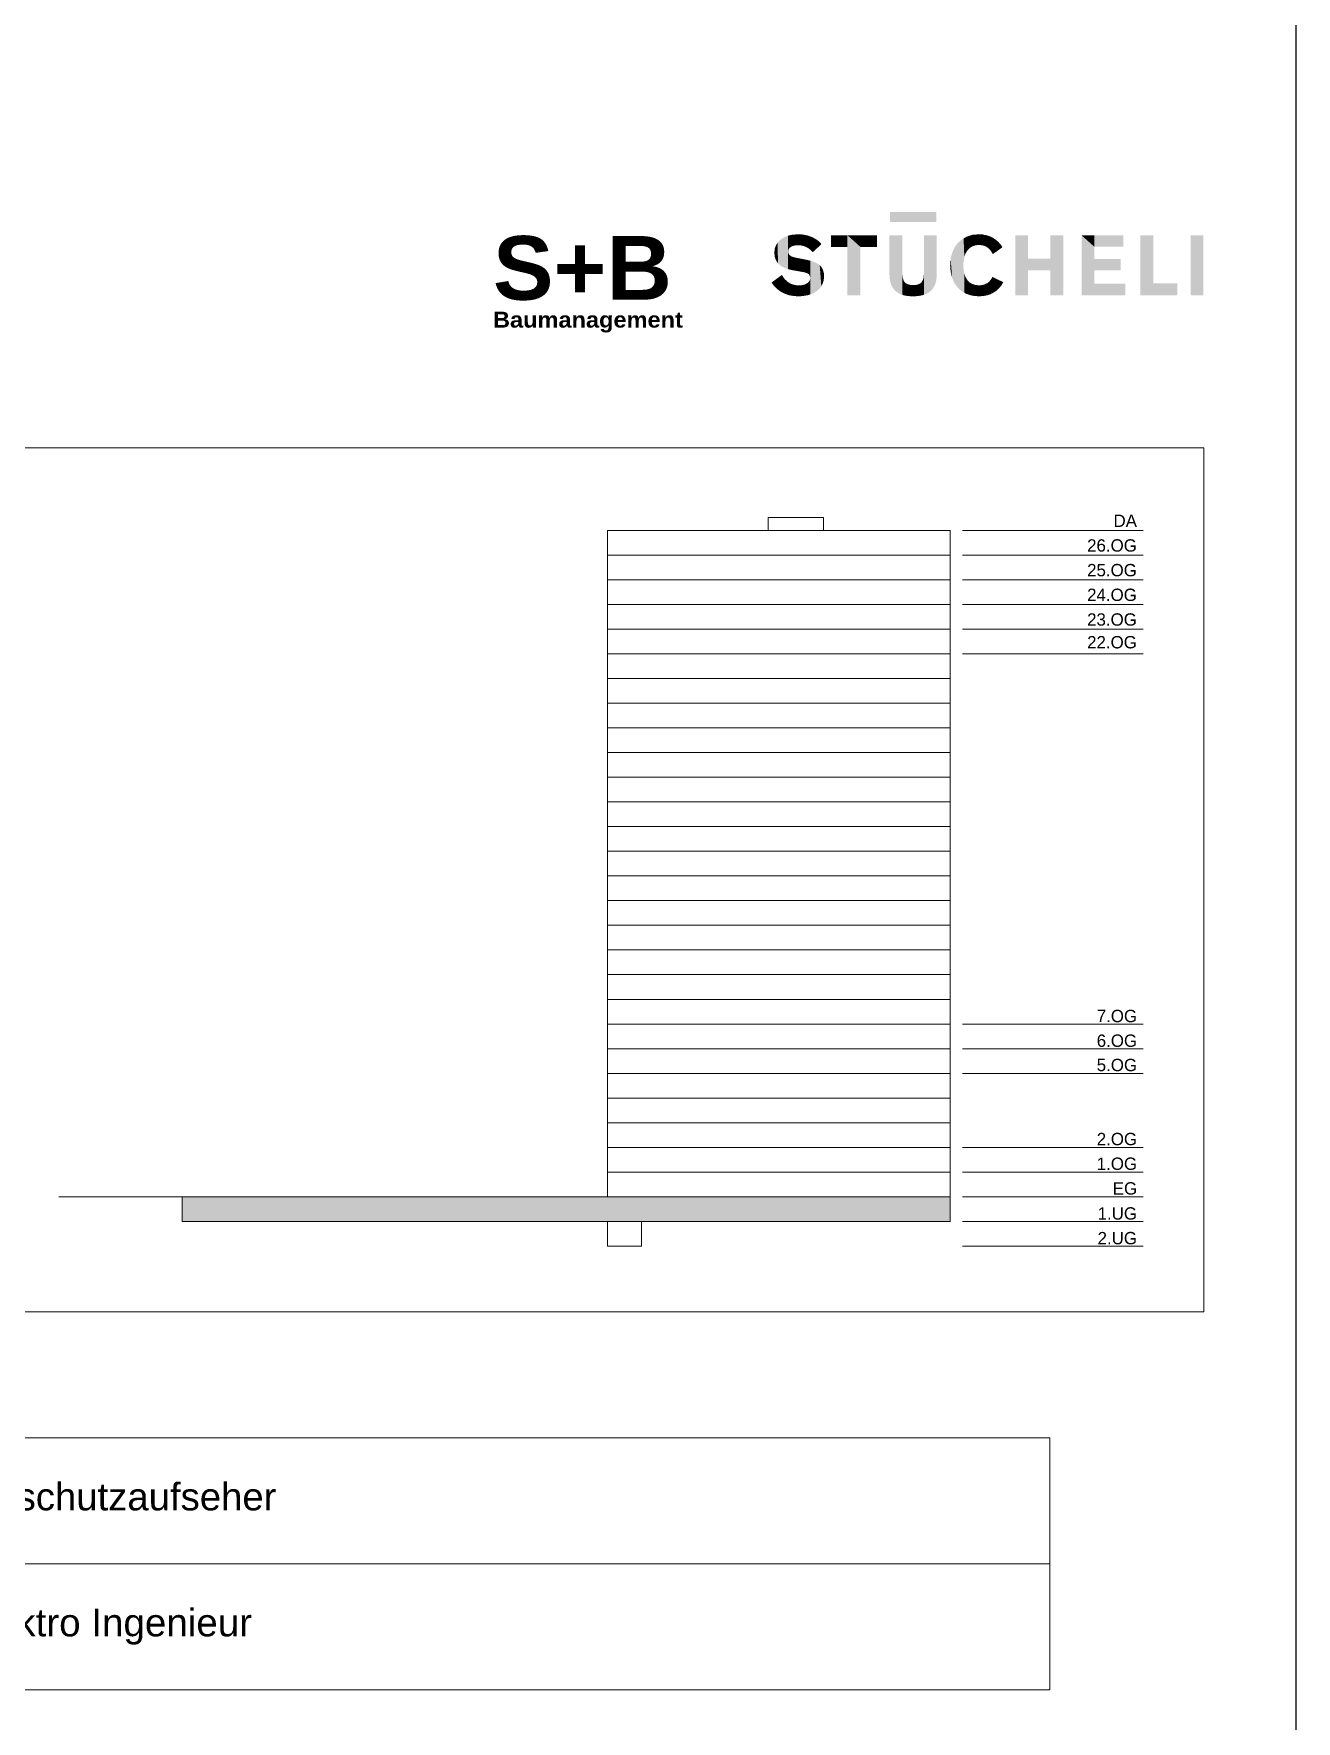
# Model space of a CAD drawing. Extents: x -1067 to 23308, y -6822 to 57810.
# Drawn here: x 505.3 to 607.6, y -21.3 to 115.4 of the extents above; entities that cross this region are included whole.
import ezdxf

# ---------------------------------------------------------------- set-up
doc = ezdxf.new("R2010")
doc.units = 0
doc.layers.get('0').update_dxf_attribs({"lineweight": 13})
for name, color, linetype, lineweight in [('EL01_WAN_I0_Legende', 7, 'Continuous', 13), ('G-____-TTLB-OTLN', 7, 'Continuous', 13), ('G-XREF-____-OTLN', 7, 'Continuous', 13)]:
    doc.layers.add(name, color=color, linetype=linetype, lineweight=lineweight)
doc.layers.add('EL01_WAN_Pro E_Kopf', color=7, linetype='Continuous', lineweight=13, true_color=0xffffff)
doc.styles.add('Arial_11', font='arial.ttf', dxfattribs={"width": 0.98, "height": 0.002})
doc.styles.get("Standard").update_dxf_attribs({"font": 'arial.ttf'})

# ---------------------------------------------------------------- blocks, each defined once
blk = doc.blocks.new('Blockreferenz-A0UJ2DPKXE')
at = {"layer": 'G-XREF-____-OTLN', "color": 0, "linetype": 'ByBlock', "lineweight": -2, "ltscale": 0.13}
for points in [[(574.65, 100.16), (574.65, 100.99), (578.4, 100.16)], [(578.4, 100.16), (574.65, 100.99), (578.4, 100.99)], [(565.54, 96.87), (565.41, 98.29), (565.54, 98.48)], [(565.58, 96.82), (565.54, 98.48), (565.58, 98.54)], [(565.54, 96.87), (565.54, 98.48), (565.58, 96.82)], [(565.73, 96.68), (565.58, 98.54), (565.73, 98.68)], [(565.58, 96.82), (565.58, 98.54), (565.73, 96.68)], [(565.81, 96.63), (565.73, 98.68), (565.81, 98.76)], [(565.73, 96.68), (565.73, 98.68), (565.81, 96.63)], [(565.96, 96.53), (565.81, 98.76), (565.96, 98.85)], [(565.81, 96.63), (565.81, 98.76), (565.96, 96.53)], [(566.08, 96.47), (565.96, 98.85), (566.08, 98.93)], [(565.96, 96.53), (565.96, 98.85), (566.08, 96.47)], [(566.22, 96.41), (566.08, 98.93), (566.22, 98.99)], [(566.08, 96.47), (566.08, 98.93), (566.22, 96.41)], [(566.4, 96.35), (566.22, 98.99), (566.4, 99.06)], [(566.22, 96.41), (566.22, 98.99), (566.4, 96.35)], [(566.41, 97.88), (566.4, 99.06), (566.41, 99.07)], [(566.4, 97.79), (566.4, 99.06), (566.41, 97.88)], [(566.41, 97.88), (566.41, 99.07), (566.42, 97.9)], [(566.42, 97.9), (566.41, 99.07), (566.42, 99.07)], [(566.46, 98), (566.42, 99.07), (566.46, 99.08)], [(566.42, 97.9), (566.42, 99.07), (566.46, 98)], [(566.53, 98.08), (566.46, 99.08), (566.53, 99.09)], [(566.46, 98), (566.46, 99.08), (566.53, 98.08)], [(566.62, 98.15), (566.53, 99.09), (566.62, 99.11)], [(566.53, 98.08), (566.53, 99.09), (566.62, 98.15)], [(566.73, 98.21), (566.62, 99.11), (566.73, 99.14)], [(566.62, 98.15), (566.62, 99.11), (566.73, 98.21)], [(566.79, 98.23), (566.73, 99.14), (566.79, 99.15)], [(566.73, 98.21), (566.73, 99.14), (566.79, 98.23)], [(566.79, 98.23), (566.79, 99.15), (566.87, 98.25)], [(566.87, 98.25), (566.79, 99.15), (566.87, 99.15)], [(567.02, 98.28), (566.87, 99.15), (567.02, 99.16)], [(566.87, 98.25), (566.87, 99.15), (567.02, 98.28)], [(567.18, 98.29), (567.02, 99.16), (567.18, 99.17)], [(567.02, 98.28), (567.02, 99.16), (567.18, 98.29)], [(567.2, 98.29), (567.18, 99.17), (567.2, 99.18)], [(567.18, 98.29), (567.18, 99.17), (567.2, 98.29)], [(567.2, 98.29), (567.2, 99.18), (567.37, 98.28)], [(567.37, 98.28), (567.2, 99.18), (567.37, 99.17)], [(567.37, 98.28), (567.37, 99.17), (567.5, 98.26)], [(567.5, 98.26), (567.37, 99.17), (567.5, 99.16)], [(567.5, 98.26), (567.5, 99.16), (567.54, 98.25)], [(567.54, 98.25), (567.5, 99.16), (567.54, 99.16)], [(567.54, 98.25), (567.54, 99.16), (567.7, 98.21)], [(567.7, 98.21), (567.54, 99.16), (567.7, 99.13)], [(567.7, 98.21), (567.7, 99.13), (567.79, 98.17)], [(567.79, 98.17), (567.7, 99.13), (567.79, 99.12)], [(567.79, 98.17), (567.79, 99.12), (567.85, 98.15)], [(567.85, 98.15), (567.79, 99.12), (567.85, 99.1)], [(567.85, 98.15), (567.85, 99.1), (568, 98.07)], [(568, 98.07), (567.85, 99.1), (568, 99.07)], [(568, 98.07), (568, 99.07), (568.06, 98.03)], [(568.06, 98.03), (568, 99.07), (568.06, 99.05)], [(568.06, 98.03), (568.06, 99.05), (568.13, 97.97)], [(568.13, 97.97), (568.06, 99.05), (568.13, 99.02)], [(568.13, 97.97), (568.13, 99.02), (568.27, 97.85)], [(568.27, 97.85), (568.13, 99.02), (568.27, 98.97)], [(568.27, 97.85), (568.27, 98.97), (568.31, 97.81)], [(568.31, 97.81), (568.27, 98.97), (568.31, 98.96)], [(568.31, 97.81), (568.31, 98.96), (568.39, 97.72)], [(568.39, 97.72), (568.31, 98.96), (568.39, 98.92)], [(568.39, 97.72), (568.39, 98.92), (568.54, 97.85)], [(568.54, 97.85), (568.39, 98.92), (568.54, 98.84)], [(568.54, 97.85), (568.54, 98.84), (568.75, 98.05)], [(568.75, 98.05), (568.54, 98.84), (568.75, 98.71)], [(568.75, 98.05), (568.75, 98.71), (568.94, 98.23)], [(568.94, 98.23), (568.75, 98.71), (568.94, 98.56)], [(568.94, 98.23), (568.94, 98.56), (569.11, 98.38)], [(569.86, 98.15), (569.86, 99.09), (571.21, 98.15)], [(571.21, 98.15), (569.86, 99.09), (571.21, 99.09)], [(571.21, 98.15), (571.21, 99.09), (572.26, 94.23)], [(572.26, 98.15), (571.21, 99.09), (572.26, 99.09)], [(572.26, 94.23), (571.21, 99.09), (572.26, 98.15)], [(572.26, 98.15), (572.26, 99.09), (573.61, 98.15)], [(573.61, 98.15), (572.26, 99.09), (573.61, 99.09)], [(580.14, 94.85), (579.89, 98.11), (580.14, 98.46)], [(580.16, 94.83), (580.14, 98.46), (580.16, 98.48)], [(580.14, 94.85), (580.14, 98.46), (580.16, 94.83)], [(580.48, 94.55), (580.16, 98.48), (580.48, 98.76)], [(580.16, 94.83), (580.16, 98.48), (580.48, 94.55)], [(580.49, 94.54), (580.48, 98.76), (580.49, 98.77)], [(580.48, 94.55), (580.48, 98.76), (580.49, 94.54)], [(580.6, 94.49), (580.49, 98.77), (580.6, 98.83)], [(580.49, 94.54), (580.49, 98.77), (580.6, 94.49)], [(580.62, 97.02), (580.6, 98.83), (580.62, 98.84)], [(580.6, 96.66), (580.6, 98.83), (580.62, 97.02)], [(580.68, 97.35), (580.62, 98.84), (580.68, 98.88)], [(580.62, 97.02), (580.62, 98.84), (580.68, 97.35)], [(580.78, 97.63), (580.68, 98.88), (580.78, 98.93)], [(580.68, 97.35), (580.68, 98.88), (580.78, 97.63)], [(580.89, 97.8), (580.78, 98.93), (580.89, 98.99)], [(580.78, 97.63), (580.78, 98.93), (580.89, 97.8)], [(580.93, 97.86), (580.89, 98.99), (580.93, 99)], [(580.89, 97.8), (580.89, 98.99), (580.93, 97.86)], [(581.11, 98.05), (580.93, 99), (581.11, 99.06)], [(580.93, 97.86), (580.93, 99), (581.11, 98.05)], [(581.32, 98.19), (581.11, 99.06), (581.32, 99.12)], [(581.11, 98.05), (581.11, 99.06), (581.32, 98.19)], [(581.34, 98.2), (581.32, 99.12), (581.34, 99.13)], [(581.32, 98.19), (581.32, 99.12), (581.34, 98.2)], [(581.58, 98.28), (581.34, 99.13), (581.58, 99.15)], [(581.34, 98.2), (581.34, 99.13), (581.58, 98.28)], [(581.84, 98.31), (581.58, 99.15), (581.84, 99.18)], [(581.58, 98.28), (581.58, 99.15), (581.84, 98.31)], [(581.84, 98.31), (581.84, 99.18), (581.87, 98.31)], [(581.87, 98.31), (581.84, 99.18), (581.87, 99.17)], [(581.87, 98.31), (581.87, 99.17), (582.06, 98.29)], [(582.06, 98.29), (581.87, 99.17), (582.06, 99.16)], [(582.06, 98.29), (582.06, 99.16), (582.17, 98.27)], [(582.17, 98.27), (582.06, 99.16), (582.17, 99.16)], [(582.17, 98.27), (582.17, 99.16), (582.23, 98.26)], [(582.23, 98.26), (582.17, 99.16), (582.23, 99.14)], [(582.23, 98.26), (582.23, 99.14), (582.4, 98.2)], [(582.4, 98.2), (582.23, 99.14), (582.4, 99.11)], [(582.4, 98.2), (582.4, 99.11), (582.47, 98.16)], [(582.47, 98.16), (582.4, 99.11), (582.47, 99.1)], [(582.47, 98.16), (582.47, 99.1), (582.54, 98.11)], [(582.54, 98.11), (582.47, 99.1), (582.54, 99.08)], [(582.54, 98.11), (582.54, 99.08), (582.68, 98.01)], [(582.68, 98.01), (582.54, 99.08), (582.68, 99.03)], [(582.68, 98.01), (582.68, 99.03), (582.74, 97.93)], [(582.74, 97.93), (582.68, 99.03), (582.74, 99.01)], [(582.74, 97.93), (582.74, 99.01), (582.79, 97.88)], [(582.79, 97.88), (582.74, 99.01), (582.79, 98.99)], [(582.79, 97.88), (582.79, 98.99), (582.89, 97.73)], [(582.89, 97.73), (582.79, 98.99), (582.89, 98.94)], [(582.89, 97.73), (582.89, 98.94), (582.98, 97.56)], [(582.98, 97.56), (582.89, 98.94), (582.98, 98.9)], [(582.98, 97.56), (582.98, 98.9), (582.99, 97.57)], [(582.99, 97.57), (582.98, 98.9), (582.99, 98.89)], [(582.99, 97.57), (582.99, 98.89), (583.22, 97.73)], [(583.22, 97.73), (582.99, 98.89), (583.22, 98.74)], [(583.22, 97.73), (583.22, 98.74), (583.43, 97.88)], [(583.43, 97.88), (583.22, 98.74), (583.43, 98.56)], [(583.43, 97.88), (583.43, 98.56), (583.61, 98.01)], [(583.61, 98.01), (583.43, 98.56), (583.61, 98.36)], [(584.8, 94.23), (584.8, 99.09), (585.84, 94.23)], [(585.84, 97.2), (584.8, 99.09), (585.84, 99.09)], [(585.84, 94.23), (584.8, 99.09), (585.84, 96.26)], [(585.84, 96.26), (584.8, 99.09), (585.84, 97.2)], [(587.66, 97.2), (587.66, 99.09), (588.7, 94.23)], [(588.7, 94.23), (587.66, 99.09), (588.7, 99.09)], [(590.18, 94.23), (590.18, 99.09), (591.22, 94.23)], [(591.22, 98.16), (590.18, 99.09), (591.22, 99.09)], [(591.22, 94.23), (590.18, 99.09), (591.22, 95.18)], [(591.22, 95.18), (590.18, 99.09), (591.22, 96.25)], [(591.22, 96.25), (590.18, 99.09), (591.22, 97.17)], [(591.22, 97.17), (590.18, 99.09), (591.22, 98.16)], [(591.22, 98.16), (591.22, 99.09), (593.56, 98.16)], [(593.56, 98.16), (591.22, 99.09), (593.56, 99.09)], [(594.95, 94.23), (594.95, 99.09), (596, 94.23)], [(596, 95.19), (594.95, 99.09), (596, 99.09)], [(596, 94.23), (594.95, 99.09), (596, 95.19)], [(599.01, 94.23), (599.01, 99.09), (600.06, 94.23)], [(600.06, 94.23), (599.01, 99.09), (600.06, 99.09)], [(565.31, 97.37), (565.28, 97.7), (565.31, 97.97)], [(565.4, 97.09), (565.31, 98.01), (565.4, 98.24)], [(565.31, 97.36), (565.31, 97.97), (565.31, 98.01)], [(565.31, 97.36), (565.31, 98.01), (565.4, 97.09)], [(565.31, 97.37), (565.31, 97.97), (565.31, 97.36)], [(565.41, 97.07), (565.4, 98.24), (565.41, 98.29)], [(565.4, 97.09), (565.4, 98.24), (565.41, 97.07)], [(565.41, 97.07), (565.41, 98.29), (565.54, 96.87)], [(566.4, 96.35), (566.4, 97.79), (566.41, 96.35)], [(566.41, 96.35), (566.4, 97.79), (566.41, 97.68)], [(566.41, 96.35), (566.41, 97.68), (566.44, 96.34)], [(566.44, 96.34), (566.41, 97.68), (566.44, 97.59)], [(566.44, 96.34), (566.44, 97.59), (566.5, 96.32)], [(566.5, 96.32), (566.44, 97.59), (566.5, 97.51)], [(566.5, 96.32), (566.5, 97.51), (566.51, 96.32)], [(566.51, 96.32), (566.5, 97.51), (566.51, 97.5)], [(566.51, 96.32), (566.51, 97.5), (566.57, 96.31)], [(566.57, 96.31), (566.51, 97.5), (566.57, 97.44)], [(566.57, 96.31), (566.57, 97.44), (566.66, 96.29)], [(566.66, 96.29), (566.57, 97.44), (566.66, 97.39)], [(566.66, 96.29), (566.66, 97.39), (566.78, 96.26)], [(566.78, 96.26), (566.66, 97.39), (566.78, 97.34)], [(566.78, 96.26), (566.78, 97.34), (566.82, 96.25)], [(566.82, 96.25), (566.78, 97.34), (566.82, 97.33)], [(566.82, 96.25), (566.82, 97.33), (566.91, 96.24)], [(566.91, 96.24), (566.82, 97.33), (566.91, 97.3)], [(566.91, 96.24), (566.91, 97.3), (567.07, 96.21)], [(567.07, 96.21), (566.91, 97.3), (567.07, 97.27)], [(567.07, 96.21), (567.07, 97.27), (567.46, 96.14)], [(567.46, 96.14), (567.07, 97.27), (567.46, 97.19)], [(567.46, 96.14), (567.46, 97.19), (567.62, 96.11)], [(567.62, 96.11), (567.46, 97.19), (567.62, 97.16)], [(567.62, 96.11), (567.62, 97.16), (567.76, 96.08)], [(567.76, 96.08), (567.62, 97.16), (567.76, 97.13)], [(567.76, 96.08), (567.76, 97.13), (567.85, 96.05)], [(567.85, 96.05), (567.76, 97.13), (567.85, 97.11)], [(567.85, 96.05), (567.85, 97.11), (567.89, 96.04)], [(567.89, 96.04), (567.85, 97.11), (567.89, 97.11)], [(567.89, 96.04), (567.89, 97.11), (567.99, 95.99)], [(567.99, 95.99), (567.89, 97.11), (567.99, 97.08)], [(571.21, 94.23), (571.21, 98.15), (572.26, 94.23)], [(579.57, 96.13), (579.53, 96.66), (579.57, 97.18)], [(579.69, 95.64), (579.57, 97.2), (579.69, 97.66)], [(579.57, 96.12), (579.57, 97.18), (579.57, 97.2)], [(579.57, 96.12), (579.57, 97.2), (579.69, 95.64)], [(579.57, 96.13), (579.57, 97.18), (579.57, 96.12)], [(579.7, 95.63), (579.69, 97.66), (579.7, 97.68)], [(579.69, 95.64), (579.69, 97.66), (579.7, 95.63)], [(579.88, 95.21), (579.7, 97.68), (579.88, 98.09)], [(579.7, 95.63), (579.7, 97.68), (579.88, 95.21)], [(579.89, 95.2), (579.88, 98.09), (579.89, 98.11)], [(579.88, 95.21), (579.88, 98.09), (579.89, 95.2)], [(579.89, 95.2), (579.89, 98.11), (580.14, 94.85)], [(583.61, 98.01), (583.61, 98.36), (583.77, 98.13)], [(585.84, 96.26), (585.84, 97.2), (587.66, 96.26)], [(587.66, 96.26), (585.84, 97.2), (587.66, 97.2)], [(587.66, 96.26), (587.66, 97.2), (588.7, 94.23)], [(591.22, 96.25), (591.22, 97.17), (593.34, 96.25)], [(593.34, 96.25), (591.22, 97.17), (593.34, 97.17)], [(565.89, 94.47), (565.66, 95.71), (565.89, 95.88)], [(565.89, 94.47), (565.89, 95.88), (565.92, 94.46)], [(565.92, 94.46), (565.89, 95.88), (565.92, 95.84)], [(565.92, 94.46), (565.92, 95.84), (566.01, 94.42)], [(566.01, 94.42), (565.92, 95.84), (566.01, 95.7)], [(567.99, 95.99), (567.99, 97.08), (568.08, 95.92)], [(568.08, 95.92), (567.99, 97.08), (568.08, 97.06)], [(568.08, 95.92), (568.08, 97.06), (568.14, 95.85)], [(568.14, 95.85), (568.08, 97.06), (568.14, 97.05)], [(568.14, 95.85), (568.14, 97.05), (568.17, 95.76)], [(568.17, 95.76), (568.14, 97.05), (568.17, 97.04)], [(568.17, 95.76), (568.17, 97.04), (568.18, 95.75)], [(568.18, 95.75), (568.17, 97.04), (568.18, 97.04)], [(568.18, 95.75), (568.18, 97.04), (568.19, 95.63)], [(568.19, 95.63), (568.18, 97.04), (568.19, 97.04)], [(568.19, 94.3), (568.19, 97.04), (568.4, 94.38)], [(568.4, 94.38), (568.19, 97.04), (568.4, 96.97)], [(568.4, 94.38), (568.4, 96.97), (568.46, 94.41)], [(568.46, 94.41), (568.4, 96.97), (568.46, 96.95)], [(568.46, 94.41), (568.46, 96.95), (568.7, 94.55)], [(568.7, 94.55), (568.46, 96.95), (568.7, 96.84)], [(568.7, 94.55), (568.7, 96.84), (568.71, 94.56)], [(568.71, 94.56), (568.7, 96.84), (568.71, 96.84)], [(568.71, 94.56), (568.71, 96.84), (568.92, 94.75)], [(568.92, 94.75), (568.71, 96.84), (568.92, 96.7)], [(568.92, 94.75), (568.92, 96.7), (568.96, 94.78)], [(568.96, 94.78), (568.92, 96.7), (568.96, 96.66)], [(568.96, 94.78), (568.96, 96.66), (569.09, 94.97)], [(569.09, 94.97), (568.96, 96.66), (569.09, 96.53)], [(569.09, 94.97), (569.09, 96.53), (569.15, 95.06)], [(569.15, 95.06), (569.09, 96.53), (569.15, 96.43)], [(569.15, 95.06), (569.15, 96.43), (569.21, 95.23)], [(569.21, 95.23), (569.15, 96.43), (569.21, 96.32)], [(569.21, 95.23), (569.21, 96.32), (569.27, 95.39)], [(569.27, 95.39), (569.21, 96.32), (569.27, 96.13)], [(569.27, 95.39), (569.27, 96.13), (569.29, 95.54)], [(569.29, 95.54), (569.27, 96.13), (569.29, 96.07)], [(569.29, 95.54), (569.29, 96.07), (569.32, 95.77)], [(580.6, 94.49), (580.6, 96.66), (580.62, 94.47)], [(580.62, 94.47), (580.6, 96.66), (580.62, 96.3)], [(580.62, 94.47), (580.62, 96.3), (580.68, 94.44)], [(580.68, 94.44), (580.62, 96.3), (580.68, 95.98)], [(580.68, 94.44), (580.68, 95.98), (580.78, 94.38)], [(580.78, 94.38), (580.68, 95.98), (580.78, 95.7)], [(587.66, 94.23), (587.66, 96.26), (588.7, 94.23)], [(565.23, 95.02), (565.06, 95.26), (565.23, 95.39)], [(565.43, 94.81), (565.23, 95.39), (565.43, 95.54)], [(565.23, 95.02), (565.23, 95.39), (565.43, 94.81)], [(565.66, 94.62), (565.43, 95.54), (565.66, 95.71)], [(565.43, 94.81), (565.43, 95.54), (565.66, 94.62)], [(565.66, 94.62), (565.66, 95.71), (565.89, 94.47)], [(566.01, 94.42), (566.01, 95.7), (566.13, 94.36)], [(566.13, 94.36), (566.01, 95.7), (566.13, 95.53)], [(566.13, 94.36), (566.13, 95.53), (566.2, 94.33)], [(566.2, 94.33), (566.13, 95.53), (566.2, 95.47)], [(566.2, 94.33), (566.2, 95.47), (566.28, 94.3)], [(566.28, 94.3), (566.2, 95.47), (566.28, 95.39)], [(566.28, 94.3), (566.28, 95.39), (566.44, 94.25)], [(566.44, 94.25), (566.28, 95.39), (566.44, 95.27)], [(566.44, 94.25), (566.44, 95.27), (566.52, 94.23)], [(566.52, 94.23), (566.44, 95.27), (566.52, 95.22)], [(566.52, 94.23), (566.52, 95.22), (566.61, 94.21)], [(566.61, 94.21), (566.52, 95.22), (566.61, 95.17)], [(566.61, 94.21), (566.61, 95.17), (566.81, 94.18)], [(566.81, 94.18), (566.61, 95.17), (566.81, 95.1)], [(566.81, 94.18), (566.81, 95.1), (566.86, 94.17)], [(566.86, 94.17), (566.81, 95.1), (566.86, 95.09)], [(566.86, 94.17), (566.86, 95.09), (567.03, 94.16)], [(567.03, 94.16), (566.86, 95.09), (567.03, 95.05)], [(567.03, 94.16), (567.03, 95.05), (567.23, 94.15)], [(567.23, 94.15), (567.03, 95.05), (567.23, 95.04)], [(567.23, 94.15), (567.23, 95.04), (567.28, 94.15)], [(567.28, 94.15), (567.23, 95.04), (567.28, 95.04)], [(567.48, 94.16), (567.28, 95.04), (567.48, 95.05)], [(567.28, 94.15), (567.28, 95.04), (567.48, 94.16)], [(567.65, 94.17), (567.48, 95.05), (567.65, 95.08)], [(567.48, 94.16), (567.48, 95.05), (567.65, 94.17)], [(567.65, 94.17), (567.65, 95.08), (567.66, 94.18)], [(567.66, 94.18), (567.65, 95.08), (567.66, 95.08)], [(567.82, 94.21), (567.66, 95.08), (567.82, 95.14)], [(567.66, 94.18), (567.66, 95.08), (567.82, 94.21)], [(567.95, 94.23), (567.82, 95.14), (567.95, 95.21)], [(567.82, 94.21), (567.82, 95.14), (567.95, 94.23)], [(568.04, 94.25), (567.95, 95.21), (568.04, 95.29)], [(567.95, 94.23), (567.95, 95.21), (568.04, 94.25)], [(568.06, 94.26), (568.04, 95.29), (568.06, 95.3)], [(568.04, 94.25), (568.04, 95.29), (568.06, 94.26)], [(568.13, 94.28), (568.06, 95.3), (568.13, 95.4)], [(568.06, 94.26), (568.06, 95.3), (568.13, 94.28)], [(568.18, 94.3), (568.13, 95.4), (568.18, 95.51)], [(568.13, 94.28), (568.13, 95.4), (568.18, 94.3)], [(568.19, 94.3), (568.18, 95.51), (568.19, 95.63)], [(568.18, 94.3), (568.18, 95.51), (568.19, 94.3)], [(580.78, 94.38), (580.78, 95.7), (580.87, 94.33)], [(580.87, 94.33), (580.78, 95.7), (580.87, 95.55)], [(580.87, 94.33), (580.87, 95.55), (580.92, 94.32)], [(580.92, 94.32), (580.87, 95.55), (580.92, 95.47)], [(580.92, 94.32), (580.92, 95.47), (581.1, 94.26)], [(581.1, 94.26), (580.92, 95.47), (581.1, 95.28)], [(581.1, 94.26), (581.1, 95.28), (581.32, 94.2)], [(581.32, 94.2), (581.1, 95.28), (581.32, 95.15)], [(581.32, 94.2), (581.32, 95.15), (581.33, 94.2)], [(581.33, 94.2), (581.32, 95.15), (581.33, 95.15)], [(581.33, 94.2), (581.33, 95.15), (581.57, 94.17)], [(581.57, 94.17), (581.33, 95.15), (581.57, 95.07)], [(581.57, 94.17), (581.57, 95.07), (581.84, 94.15)], [(581.84, 94.15), (581.57, 95.07), (581.84, 95.04)], [(581.84, 94.15), (581.84, 95.04), (581.87, 94.15)], [(581.87, 94.15), (581.84, 95.04), (581.87, 95.04)], [(582.05, 94.16), (581.87, 95.04), (582.05, 95.05)], [(581.87, 94.15), (581.87, 95.04), (582.05, 94.16)], [(582.2, 94.17), (582.05, 95.05), (582.2, 95.08)], [(582.05, 94.16), (582.05, 95.05), (582.2, 94.17)], [(582.2, 94.17), (582.2, 95.08), (582.22, 94.17)], [(582.22, 94.17), (582.2, 95.08), (582.22, 95.08)], [(582.38, 94.2), (582.22, 95.08), (582.38, 95.14)], [(582.22, 94.17), (582.22, 95.08), (582.38, 94.2)], [(582.52, 94.23), (582.38, 95.14), (582.52, 95.21)], [(582.38, 94.2), (582.38, 95.14), (582.52, 94.23)], [(582.52, 94.23), (582.52, 95.21), (582.53, 94.23)], [(582.53, 94.23), (582.52, 95.21), (582.53, 95.21)], [(582.66, 94.27), (582.53, 95.21), (582.66, 95.31)], [(582.53, 94.23), (582.53, 95.21), (582.66, 94.27)], [(582.77, 94.31), (582.66, 95.31), (582.77, 95.43)], [(582.66, 94.27), (582.66, 95.31), (582.77, 94.31)], [(582.81, 94.32), (582.77, 95.43), (582.81, 95.48)], [(582.77, 94.31), (582.77, 95.43), (582.81, 94.32)], [(582.87, 94.36), (582.81, 95.48), (582.87, 95.56)], [(582.81, 94.32), (582.81, 95.48), (582.87, 94.36)], [(582.96, 94.4), (582.87, 95.56), (582.96, 95.72)], [(582.87, 94.36), (582.87, 95.56), (582.96, 94.4)], [(582.96, 94.4), (582.96, 95.72), (583.07, 94.46)], [(583.07, 94.46), (582.96, 95.72), (583.07, 95.66)], [(583.07, 94.46), (583.07, 95.66), (583.31, 94.62)], [(583.31, 94.62), (583.07, 95.66), (583.31, 95.55)], [(583.31, 94.62), (583.31, 95.55), (583.51, 94.82)], [(583.51, 94.82), (583.31, 95.55), (583.51, 95.45)], [(583.51, 94.82), (583.51, 95.45), (583.69, 95.04)], [(583.69, 95.04), (583.51, 95.45), (583.69, 95.37)], [(583.69, 95.04), (583.69, 95.37), (583.84, 95.29)], [(591.22, 94.23), (591.22, 95.18), (593.73, 94.23)], [(593.73, 94.23), (591.22, 95.18), (593.73, 95.18)], [(596, 94.23), (596, 95.19), (597.94, 94.23)], [(597.94, 94.23), (596, 95.19), (597.94, 95.19)]]:
    blk.add_solid(points, dxfattribs=at)
at = {"layer": 'G-XREF-____-OTLN', "color": 0, "lineweight": -2}
for points in [[(574.61, 96.21), (574.61, 99.09), (574.61, 95.96)], [(574.61, 95.96), (574.61, 99.09), (574.61, 99.09)], [(574.61, 95.96), (574.61, 99.09), (574.62, 95.74)], [(574.62, 95.74), (574.61, 99.09), (574.62, 99.09)], [(574.62, 95.74), (574.62, 99.09), (574.64, 95.56)], [(574.64, 95.56), (574.62, 99.09), (574.64, 99.09)], [(574.64, 95.56), (574.64, 99.09), (574.66, 95.39)], [(574.66, 95.39), (574.64, 99.09), (574.66, 99.09)], [(574.66, 95.39), (574.66, 99.09), (574.69, 95.25)], [(574.69, 95.25), (574.66, 99.09), (574.69, 99.09)], [(574.69, 95.25), (574.69, 99.09), (574.74, 95.12)], [(574.74, 95.12), (574.69, 99.09), (574.74, 99.09)], [(574.74, 95.12), (574.74, 99.09), (574.79, 95)], [(574.79, 95), (574.74, 99.09), (574.79, 99.09)], [(574.79, 95), (574.79, 99.09), (574.86, 94.88)], [(574.86, 94.88), (574.79, 99.09), (574.86, 99.09)], [(574.86, 94.88), (574.86, 99.09), (574.99, 94.69)], [(574.99, 94.69), (574.86, 99.09), (574.99, 99.09)], [(574.99, 94.69), (574.99, 99.09), (575.15, 94.54)], [(575.15, 94.54), (574.99, 99.09), (575.15, 99.09)], [(575.15, 94.54), (575.15, 99.09), (575.33, 94.41)], [(575.33, 94.41), (575.15, 99.09), (575.33, 99.09)], [(575.33, 94.41), (575.33, 99.09), (575.53, 94.31)], [(575.53, 94.31), (575.33, 99.09), (575.53, 99.09)], [(575.53, 94.31), (575.53, 99.09), (575.65, 94.27)], [(575.65, 96.2), (575.53, 99.09), (575.65, 99.09)], [(575.65, 94.27), (575.53, 99.09), (575.65, 96.2)], [(577.4, 96.2), (577.4, 99.09), (577.52, 94.31)], [(577.52, 94.31), (577.4, 99.09), (577.52, 99.09)], [(577.52, 94.31), (577.52, 99.09), (577.73, 94.41)], [(577.73, 94.41), (577.52, 99.09), (577.73, 99.09)], [(577.73, 94.41), (577.73, 99.09), (577.91, 94.54)], [(577.91, 94.54), (577.73, 99.09), (577.91, 99.09)], [(577.91, 94.54), (577.91, 99.09), (578.07, 94.69)], [(578.07, 94.69), (577.91, 99.09), (578.07, 99.09)], [(578.07, 94.69), (578.07, 99.09), (578.2, 94.88)], [(578.2, 94.88), (578.07, 99.09), (578.2, 99.09)], [(578.2, 94.88), (578.2, 99.09), (578.26, 95)], [(578.26, 95), (578.2, 99.09), (578.26, 99.09)], [(578.26, 95), (578.26, 99.09), (578.32, 95.12)], [(578.32, 95.12), (578.26, 99.09), (578.32, 99.09)], [(578.32, 95.12), (578.32, 99.09), (578.36, 95.25)], [(578.36, 95.25), (578.32, 99.09), (578.36, 99.09)], [(578.36, 95.25), (578.36, 99.09), (578.39, 95.39)], [(578.39, 95.39), (578.36, 99.09), (578.39, 99.09)], [(578.39, 95.39), (578.39, 99.09), (578.42, 95.56)], [(578.42, 95.56), (578.39, 99.09), (578.42, 99.09)], [(578.42, 95.56), (578.42, 99.09), (578.44, 95.74)], [(578.44, 95.74), (578.42, 99.09), (578.44, 99.09)], [(578.44, 95.74), (578.44, 99.09), (578.45, 95.96)], [(578.45, 95.96), (578.44, 99.09), (578.45, 99.09)], [(578.45, 95.96), (578.45, 99.09), (578.45, 96.21)], [(578.45, 96.21), (578.45, 99.09), (578.45, 99.09)], [(575.65, 94.27), (575.65, 96.2), (575.66, 94.27)], [(575.66, 94.27), (575.65, 96.2), (575.66, 96.06)], [(575.66, 94.27), (575.66, 96.06), (575.66, 94.27)], [(575.66, 94.27), (575.66, 96.06), (575.66, 95.93)], [(575.66, 94.27), (575.66, 95.93), (575.67, 94.27)], [(575.67, 94.27), (575.66, 95.93), (575.67, 95.82)], [(575.67, 94.27), (575.67, 95.82), (575.69, 94.26)], [(575.69, 94.26), (575.67, 95.82), (575.69, 95.65)], [(577.39, 94.27), (577.38, 95.71), (577.39, 95.81)], [(577.4, 94.27), (577.39, 95.81), (577.4, 95.92)], [(577.39, 94.27), (577.39, 95.81), (577.4, 94.27)], [(577.4, 94.27), (577.4, 96.05), (577.4, 96.2)], [(577.4, 94.27), (577.4, 96.2), (577.52, 94.31)], [(577.4, 94.27), (577.4, 95.92), (577.4, 96.05)], [(577.4, 94.27), (577.4, 96.05), (577.4, 94.27)], [(577.4, 94.27), (577.4, 95.92), (577.4, 94.27)], [(575.69, 94.26), (575.69, 95.65), (575.73, 94.25)], [(575.73, 94.25), (575.69, 95.65), (575.73, 95.52)], [(575.73, 94.25), (575.73, 95.52), (575.75, 94.24)], [(575.75, 94.24), (575.73, 95.52), (575.75, 95.45)], [(575.75, 94.24), (575.75, 95.45), (575.76, 94.24)], [(575.76, 94.24), (575.75, 95.45), (575.76, 95.44)], [(575.76, 94.24), (575.76, 95.44), (575.8, 94.23)], [(575.8, 94.23), (575.76, 95.44), (575.8, 95.36)], [(575.8, 94.23), (575.8, 95.36), (575.87, 94.21)], [(575.87, 94.21), (575.8, 95.36), (575.87, 95.27)], [(575.87, 94.21), (575.87, 95.27), (575.94, 94.2)], [(575.94, 94.2), (575.87, 95.27), (575.94, 95.2)], [(575.94, 94.2), (575.94, 95.2), (576, 94.19)], [(576, 94.19), (575.94, 95.2), (576, 95.17)], [(576, 94.19), (576, 95.17), (576.04, 94.18)], [(576.04, 94.18), (576, 95.17), (576.04, 95.15)], [(576.04, 94.18), (576.04, 95.15), (576.14, 94.17)], [(576.14, 94.17), (576.04, 95.15), (576.14, 95.11)], [(576.14, 94.17), (576.14, 95.11), (576.26, 94.16)], [(576.26, 94.16), (576.14, 95.11), (576.26, 95.08)], [(576.26, 94.16), (576.26, 95.08), (576.26, 94.16)], [(576.26, 94.16), (576.26, 95.08), (576.26, 95.08)], [(576.26, 94.16), (576.26, 95.08), (576.39, 94.15)], [(576.39, 94.15), (576.26, 95.08), (576.39, 95.06)], [(576.39, 94.15), (576.39, 95.06), (576.53, 94.15)], [(576.53, 94.15), (576.39, 95.06), (576.53, 95.05)], [(576.67, 94.15), (576.53, 95.05), (576.67, 95.06)], [(576.53, 94.15), (576.53, 95.05), (576.67, 94.15)], [(576.8, 94.16), (576.67, 95.06), (576.8, 95.07)], [(576.67, 94.15), (576.67, 95.06), (576.8, 94.16)], [(576.92, 94.17), (576.8, 95.08), (576.92, 95.11)], [(576.8, 94.16), (576.8, 95.07), (576.8, 95.08)], [(576.8, 94.16), (576.8, 95.08), (576.92, 94.17)], [(576.8, 94.16), (576.8, 95.07), (576.8, 94.16)], [(577.03, 94.18), (576.92, 95.11), (577.03, 95.15)], [(576.92, 94.17), (576.92, 95.11), (577.03, 94.18)], [(577.05, 94.19), (577.03, 95.15), (577.05, 95.17)], [(577.03, 94.18), (577.03, 95.15), (577.05, 94.19)], [(577.12, 94.2), (577.05, 95.17), (577.12, 95.2)], [(577.05, 94.19), (577.05, 95.17), (577.12, 94.2)], [(577.2, 94.22), (577.12, 95.2), (577.2, 95.27)], [(577.12, 94.2), (577.12, 95.2), (577.2, 94.22)], [(577.26, 94.23), (577.2, 95.27), (577.26, 95.36)], [(577.2, 94.22), (577.2, 95.27), (577.26, 94.23)], [(577.3, 94.24), (577.26, 95.36), (577.3, 95.43)], [(577.26, 94.23), (577.26, 95.36), (577.3, 94.24)], [(577.34, 94.25), (577.3, 95.43), (577.34, 95.51)], [(577.3, 94.24), (577.3, 95.43), (577.34, 94.25)], [(577.37, 94.26), (577.34, 95.51), (577.37, 95.64)], [(577.34, 94.25), (577.34, 95.51), (577.37, 94.26)], [(577.38, 94.26), (577.37, 95.64), (577.38, 95.71)], [(577.37, 94.26), (577.37, 95.64), (577.38, 94.26)], [(577.38, 94.26), (577.38, 95.71), (577.39, 94.27)]]:
    blk.add_solid(points, dxfattribs=at)
blk = doc.blocks.new('Blockreferenz-A0UJ2DPMXE', base_point=(542.48, 91.61))
at = {"layer": 'G-XREF-____-OTLN', "color": 0, "linetype": 'ByBlock', "lineweight": -2, "ltscale": 0.13, "attachment_point": 1}
for s, insert, char_height in [('{\\W1.02;\\fArial|b1|i0;S+B}', (542.48, 99.03), 5.1587), ('{\\W1.06;\\fArial|b1|i0;Baumanagement}', (542.48, 92.9), 1.2897)]:
    blk.add_mtext(s, dxfattribs=dict(at, insert=insert, char_height=char_height))

msp = doc.modelspace()

# ---------------------------------------------------------------- hatches: boundary and pattern name
at = {"layer": 'G-XREF-____-OTLN', "lineweight": 5, "ltscale": 0.13, "true_color": 0xff8080}
msp.add_hatch(color=11, dxfattribs=at).paths.add_polyline_path([(579.54, 19.18), (517.28, 19.18), (517.28, 21.18), (579.54, 21.18)])

# ---------------------------------------------------------------- linework, layer by layer
at = {"color": 0, "linetype": 'ByBlock', "lineweight": -2, "ltscale": 0.13}
msp.add_line((607.58, -174.47), (607.58, 565.53), dxfattribs=at)
at = {"layer": 'EL01_WAN_I0_Legende', "ltscale": 0.13}
for p, q in [((551.76, 17.18), (551.76, 19.18)), ((554.52, 17.18), (554.52, 19.18)), ((554.52, 17.18), (551.76, 17.18)), ((580.54, 17.18), (595.17, 17.18))]:
    msp.add_line(p, q, dxfattribs=at)
at = {"layer": 'EL01_WAN_Pro E_Kopf', "color": 1, "ltscale": 0.13, "true_color": 0xff0000}
for points in [[(587.61, 1.65), (417.55, 1.65), (417.55, -8.56), (587.61, -8.56), (587.61, 1.65)], [(587.61, -8.56), (417.55, -8.56), (417.55, -18.77), (587.61, -18.77), (587.61, -8.56)]]:
    msp.add_lwpolyline(points, dxfattribs=at)
at = {"layer": 'G-____-TTLB-OTLN', "ltscale": 0.13}
for p, q in [((405.08, 81.86), (600.08, 81.86)), ((600.08, 81.86), (600.08, 11.86)), ((564.77, 75.18), (564.77, 76.23)), ((564.77, 76.23), (569.27, 76.23)), ((569.27, 76.23), (569.27, 75.18)), ((551.77, 75.18), (551.77, 21.18)), ((579.54, 75.18), (551.77, 75.18)), ((579.54, 19.18), (579.54, 75.18)), ((580.54, 75.18), (595.17, 75.18)), ((551.77, 73.18), (579.54, 73.18)), ((580.54, 73.18), (595.17, 73.18)), ((551.77, 71.18), (579.54, 71.18)), ((580.54, 71.18), (595.17, 71.18)), ((551.77, 69.18), (579.54, 69.18)), ((580.54, 69.18), (595.17, 69.18)), ((551.77, 67.18), (579.54, 67.18)), ((580.54, 67.18), (595.17, 67.18)), ((551.77, 65.18), (579.54, 65.18)), ((580.54, 65.18), (595.17, 65.18)), ((551.77, 63.18), (579.54, 63.18)), ((551.77, 61.18), (579.54, 61.18)), ((551.77, 59.18), (579.54, 59.18)), ((551.77, 57.18), (579.54, 57.18)), ((551.77, 55.18), (579.54, 55.18)), ((551.77, 53.18), (579.54, 53.18)), ((551.77, 51.18), (579.54, 51.18)), ((551.77, 49.18), (579.54, 49.18)), ((551.77, 47.18), (579.54, 47.18)), ((551.77, 45.18), (579.54, 45.18)), ((551.77, 43.18), (579.54, 43.18)), ((551.77, 41.18), (579.54, 41.18)), ((551.77, 39.18), (579.54, 39.18)), ((551.77, 37.18), (579.54, 37.18)), ((551.77, 35.18), (579.54, 35.18)), ((580.54, 35.18), (595.17, 35.18)), ((551.77, 33.18), (579.54, 33.18)), ((580.54, 33.18), (595.17, 33.18)), ((551.77, 31.18), (579.54, 31.18)), ((580.54, 31.18), (595.17, 31.18)), ((551.77, 29.18), (579.54, 29.18)), ((551.77, 27.18), (579.54, 27.18)), ((551.77, 25.18), (579.54, 25.18)), ((580.54, 25.18), (595.17, 25.18)), ((551.77, 23.18), (579.54, 23.18)), ((580.54, 23.18), (595.17, 23.18)), ((507.28, 21.18), (579.54, 21.18)), ((517.28, 21.18), (517.28, 19.18)), ((579.54, 21.18), (517.28, 21.18)), ((579.54, 19.18), (579.54, 21.18)), ((580.54, 21.18), (595.17, 21.18)), ((517.28, 19.18), (579.54, 19.18)), ((580.54, 19.18), (595.17, 19.18)), ((600.08, 11.86), (405.08, 11.86))]:
    msp.add_line(p, q, dxfattribs=at)

# ---------------------------------------------------------------- block references
at = {"ltscale": 0.13}
for name, p in [('Blockreferenz-A0UJ2DPKXE', (0, 0)), ('Blockreferenz-A0UJ2DPMXE', (542.48, 91.61))]:
    msp.add_blockref(name, p, dxfattribs=at)

# ---------------------------------------------------------------- texts
at = {"layer": 'EL01_WAN_I0_Legende', "lineweight": 5, "ltscale": 0.13, "insert": (591.48, 18.33), "char_height": 1, "width": 3.9244, "attachment_point": 1, "style": 'Arial_11'}
msp.add_mtext('2.UG', dxfattribs=at)
at = {"layer": 'EL01_WAN_Pro E_Kopf', "color": 1, "ltscale": 0.13, "true_color": 0xff0000, "char_height": 2.2368, "attachment_point": 5}
for s, insert, width in [('Exemplar \\H0.75x;\\fArial|b0|i0|c0|p0; \\H1.325x;Blitzschutzaufseher\\H0.745x;\\P', (504.11, -3.45), 104.1573), ('Exemplar Elektro Ingenieur', (504.11, -13.66), 104.1642)]:
    msp.add_mtext(s, dxfattribs=dict(at, insert=insert, width=width))
at = {"layer": 'G-____-TTLB-OTLN', "lineweight": 5, "ltscale": 0.13, "char_height": 1, "attachment_point": 1, "style": 'Arial_11'}
for s, insert, width in [('DA', (592.77, 76.46), 2.357), ('26.OG', (590.63, 74.46), 4.9496), ('25.OG', (590.63, 72.46), 4.9496), ('24.OG', (590.63, 70.46), 4.9496), ('23.OG', (590.63, 68.46), 4.9496), ('22.OG', (590.63, 66.62), 4.9496), ('7.OG', (591.41, 36.33), 4.0068), ('6.OG', (591.41, 34.33), 4.0068), ('5.OG', (591.41, 32.36), 4.0068), ('2.OG', (591.41, 26.36), 4.0068), ('1.OG', (591.41, 24.36), 4.0068), ('EG', (592.71, 22.36), 2.4355), ('1.UG', (591.48, 20.33), 3.9283)]:
    msp.add_mtext(s, dxfattribs=dict(at, insert=insert, width=width))

doc.saveas('drawing.dxf')
